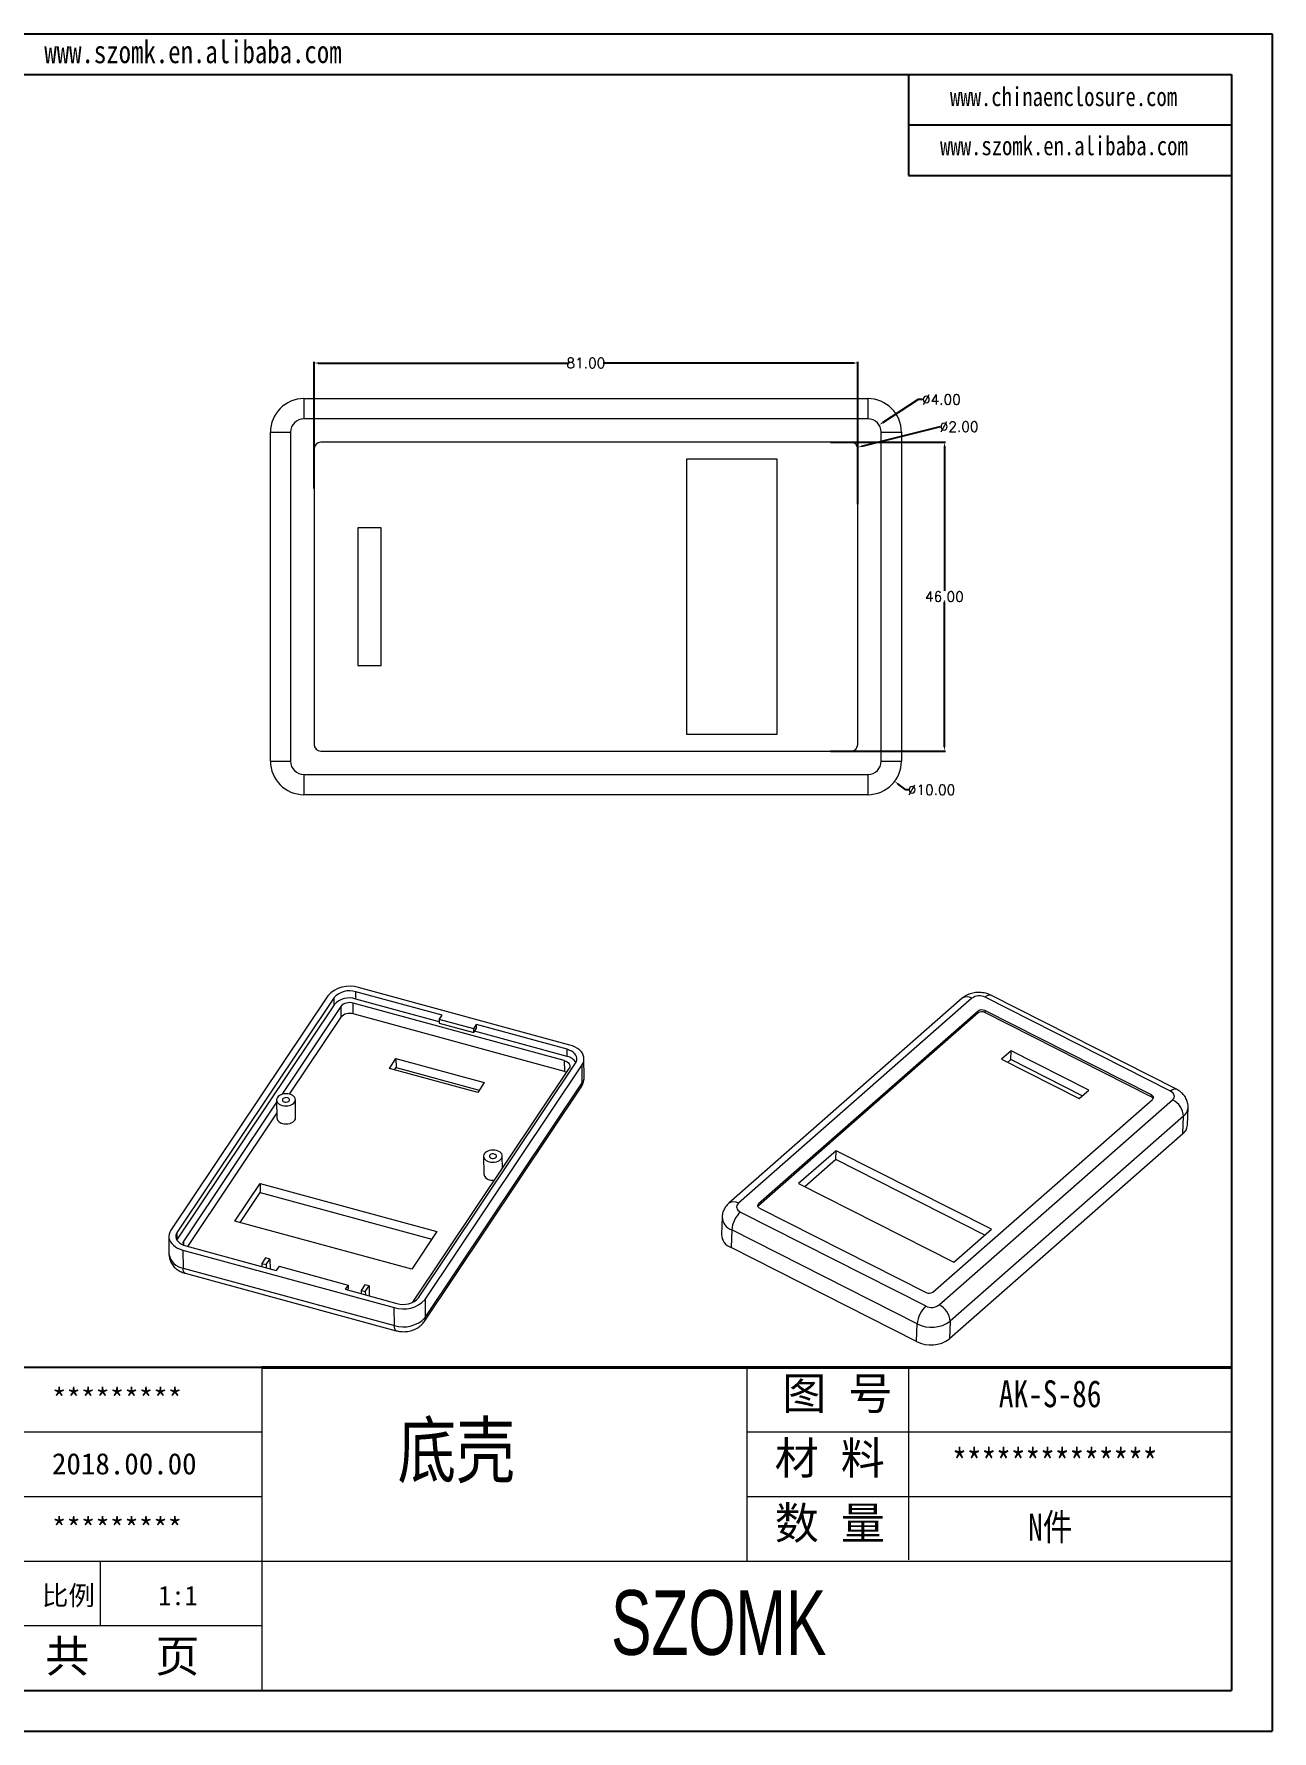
# Model space of a CAD drawing. Header units: inches. Extents: x 1582 to 2344, y 327 to 580.
# Drawn here: x 1755 to 1939.4, y 326.9 to 579.7 of the extents above; entities that cross this region are included whole.
import ezdxf

# ---------------------------------------------------------------- set-up
doc = ezdxf.new("R2010")
doc.units = ezdxf.units.IN
doc.header["$LTSCALE"] = 15
doc.layers.add('文字', color=81, linetype='Continuous')
doc.layers.add('粗实线', color=7, linetype='Continuous', lineweight=30)
doc.layers.add('细实线', color=3, linetype='Continuous', lineweight=9)
doc.styles.get("Standard").update_dxf_attribs({"font": 'txt', "bigfont": 'gbcbig.shx'})
doc.styles.add('宋体', font='', dxfattribs={"width": 0.8, "height": 3.5})
doc.styles.add('长仿宋', font='', dxfattribs={"width": 0.7, "height": 4})
doc.styles.get('宋体').set_extended_font_data('SimSun')
doc.styles.get('长仿宋').set_extended_font_data('SimSun')
doc.dimstyles.new('2', dxfattribs={"dimtxt": 1.5, "dimasz": 0.6, "dimexe": 0.18, "dimexo": 0.0625, "dimgap": 0.09, "dimtad": 0, "dimtih": 1, "dimtoh": 1, "dimzin": 0, "dimdsep": 46, "dimtxsty": 'Standard', "dimcen": 0, "dimadec": 0, "dimazin": 2, "dimtfac": 1, "dimtofl": 0, "dimtmove": 0, "dimatfit": 3, "dimfxl": 1, "dimtolj": 1, "dimtzin": 0, "dimarcsym": 0})

# ---------------------------------------------------------------- blocks, each defined once
blk = doc.blocks.new('*D347')
at = {"color": 0, "lineweight": -2}
for p, q in [((1796.71, 512.03), (1796.71, 530.89)), ((1797.31, 530.71), (1834.62, 530.71)), ((1877.11, 530.71), (1839.8, 530.71)), ((1877.71, 509.68), (1877.71, 530.89))]:
    blk.add_line(p, q, dxfattribs=at)
at = {"color": 0}
for points in [[(1797.31, 530.81), (1797.31, 530.61), (1796.71, 530.71)], [(1877.11, 530.81), (1877.11, 530.61), (1877.71, 530.71)]]:
    blk.add_solid(points, dxfattribs=at)
at = {"layer": 'Defpoints', "color": 0}
for p in [(1877.71, 530.71), (1796.71, 511.97), (1877.71, 509.62)]:
    blk.add_point(p, dxfattribs=at)
at = {"color": 0, "insert": (1837.21, 530.71), "char_height": 1.5, "attachment_point": 5}
blk.add_mtext('\\A1;81.00', dxfattribs=at)
blk = doc.blocks.new('*D348')
at = {"color": 0, "lineweight": -2}
for p, q in [((1873.64, 518.91), (1890.8, 518.91)), ((1890.62, 518.31), (1890.62, 496.75)), ((1890.62, 473.51), (1890.62, 495.07)), ((1873.64, 472.91), (1890.8, 472.91))]:
    blk.add_line(p, q, dxfattribs=at)
at = {"color": 0}
for points in [[(1890.52, 518.31), (1890.72, 518.31), (1890.62, 518.91)], [(1890.52, 473.51), (1890.72, 473.51), (1890.62, 472.91)]]:
    blk.add_solid(points, dxfattribs=at)
at = {"layer": 'Defpoints', "color": 0}
for p in [(1873.58, 518.91), (1873.58, 472.91), (1890.62, 472.91)]:
    blk.add_point(p, dxfattribs=at)
at = {"color": 0, "insert": (1890.62, 495.91), "char_height": 1.5, "attachment_point": 5}
blk.add_mtext('\\A1;46.00', dxfattribs=at)
blk = doc.blocks.new('*D349')
at = {"color": 0, "lineweight": -2}
for p, q in [((1884.88, 467.12), (1883.68, 468.03)), ((1885.48, 467.12), (1884.88, 467.12))]:
    blk.add_line(p, q, dxfattribs=at)
at = {"color": 0}
blk.add_solid([(1883.74, 468.11), (1883.62, 467.95), (1883.2, 468.39)], dxfattribs=at)
at = {"layer": 'Defpoints', "color": 0}
for p in [(1875.22, 474.42), (1883.2, 468.39)]:
    blk.add_point(p, dxfattribs=at)
at = {"color": 0, "insert": (1888.7, 467.12), "char_height": 1.5, "attachment_point": 5}
blk.add_mtext('\\A1;∅10.00', dxfattribs=at)
blk = doc.blocks.new('*D350')
at = {"color": 0, "lineweight": -2}
for p, q in [((1886.73, 525.27), (1881.39, 521.82)), ((1887.33, 525.27), (1886.73, 525.27))]:
    blk.add_line(p, q, dxfattribs=at)
at = {"color": 0}
blk.add_solid([(1881.34, 521.9), (1881.45, 521.73), (1880.89, 521.49)], dxfattribs=at)
at = {"layer": 'Defpoints', "color": 0}
for p in [(1880.89, 521.49), (1877.53, 519.32)]:
    blk.add_point(p, dxfattribs=at)
at = {"color": 0, "insert": (1890.17, 525.27), "char_height": 1.5, "attachment_point": 5}
blk.add_mtext('\\A1;∅4.00', dxfattribs=at)
blk = doc.blocks.new('*D351')
at = {"color": 0, "lineweight": -2}
blk.add_line((1889.97, 521.23), (1878.26, 518.29), dxfattribs=at)
at = {"color": 0}
blk.add_solid([(1878.24, 518.39), (1878.29, 518.2), (1877.68, 518.15)], dxfattribs=at)
at = {"layer": 'Defpoints', "color": 0}
for p in [(1875.74, 517.66), (1877.68, 518.15)]:
    blk.add_point(p, dxfattribs=at)
at = {"color": 0, "insert": (1892.81, 521.23), "char_height": 1.5, "attachment_point": 5}
blk.add_mtext('\\A1;∅2.00', dxfattribs=at)

msp = doc.modelspace()

# ---------------------------------------------------------------- linework, layer by layer
for p, q in [((1581.852, 579.737), (1939.425, 579.737)), ((1939.425, 579.737), (1939.425, 326.907)), ((1587.872, 573.717), (1933.406, 573.717)), ((1885.248, 573.717), (1885.248, 558.668)), ((1933.406, 573.717), (1933.406, 332.927)), ((1885.248, 566.192), (1933.406, 566.192)), ((1885.248, 558.668), (1933.406, 558.668)), ((1788.932, 381.085), (1716.695, 381.085)), ((1587.872, 332.927), (1933.406, 332.927)), ((1581.852, 326.907), (1939.425, 326.907))]:
    msp.add_line(p, q)
at = {"color": 7, "linetype": 'Continuous', "lineweight": 15}
for p, q in [((1795.211, 525.405), (1795.211, 522.405)), ((1795.211, 525.405), (1879.211, 525.405)), ((1879.211, 525.405), (1879.211, 522.405)), ((1879.211, 522.405), (1795.211, 522.405)), ((1790.211, 520.405), (1793.211, 520.405)), ((1790.211, 471.405), (1790.211, 520.405)), ((1793.211, 520.405), (1793.211, 471.405)), ((1876.711, 518.905), (1797.711, 518.905)), ((1881.211, 471.405), (1881.211, 520.405)), ((1881.211, 520.405), (1884.211, 520.405)), ((1884.211, 520.405), (1884.211, 471.405)), ((1796.711, 517.905), (1796.711, 473.905)), ((1852.211, 516.405), (1852.211, 475.405)), ((1865.711, 516.405), (1852.211, 516.405)), ((1865.711, 475.405), (1865.711, 516.405)), ((1877.711, 473.905), (1877.711, 517.905)), ((1806.711, 506.155), (1803.211, 506.155)), ((1803.211, 506.155), (1803.211, 485.655)), ((1806.711, 485.655), (1806.711, 506.155)), ((1803.211, 485.655), (1806.711, 485.655)), ((1852.211, 475.405), (1865.711, 475.405)), ((1797.711, 472.905), (1876.711, 472.905)), ((1790.211, 471.405), (1793.211, 471.405)), ((1881.211, 471.405), (1884.211, 471.405)), ((1795.211, 469.405), (1795.211, 466.405)), ((1795.211, 469.405), (1879.211, 469.405)), ((1879.211, 469.405), (1879.211, 466.405)), ((1879.211, 466.405), (1795.211, 466.405)), ((1834.816, 429.099), (1803.347, 437.657)), ((1798.744, 436.451), (1775.36, 401.513)), ((1799.707, 436.189), (1776.323, 401.251)), ((1799.721, 435.118), (1776.337, 400.181)), ((1799.721, 435.118), (1799.707, 436.189)), ((1833.995, 426.781), (1802.525, 435.339)), ((1802.546, 433.733), (1802.525, 435.339)), ((1815.774, 433.54), (1802.929, 437.033)), ((1802.943, 435.963), (1802.929, 437.033)), ((1815.361, 432.586), (1802.943, 435.963)), ((1893.264, 436.07), (1858.487, 405.529)), ((1894.71, 436.069), (1859.933, 405.528)), ((1924.306, 422.226), (1896.666, 436.225)), ((1925.194, 422.523), (1897.554, 436.522)), ((1800.684, 434.856), (1791.901, 421.733)), ((1800.705, 433.25), (1793.027, 421.781)), ((1800.684, 434.856), (1800.705, 433.25)), ((1834.015, 425.175), (1802.546, 433.733)), ((1815.356, 432.916), (1815.774, 433.54)), ((1820.494, 431.519), (1815.356, 432.916)), ((1815.356, 432.916), (1815.363, 432.381)), ((1815.363, 432.381), (1820.501, 430.984)), ((1895.639, 433.897), (1862.932, 405.174)), ((1895.649, 434.16), (1862.942, 405.437)), ((1895.639, 433.897), (1895.649, 434.16)), ((1896.627, 434.238), (1896.617, 433.975)), ((1921.437, 421.405), (1896.617, 433.975)), ((1921.447, 421.668), (1896.627, 434.238)), ((1820.494, 431.519), (1820.912, 432.143)), ((1820.501, 430.984), (1820.494, 431.519)), ((1820.501, 430.984), (1820.919, 431.608)), ((1834.412, 427.405), (1820.617, 431.157)), ((1834.399, 428.476), (1820.912, 432.143)), ((1820.919, 431.608), (1820.912, 432.143)), ((1834.412, 427.405), (1834.399, 428.476)), ((1900.554, 428.255), (1899.105, 426.983)), ((1900.504, 426.941), (1900.554, 428.255)), ((1912.118, 422.399), (1900.554, 428.255)), ((1807.939, 425.629), (1808.914, 427.085)), ((1821.105, 422.049), (1807.939, 425.629)), ((1808.711, 425.419), (1808.931, 425.747)), ((1808.914, 427.085), (1822.079, 423.505)), ((1808.914, 427.085), (1808.931, 425.747)), ((1808.931, 425.747), (1821.324, 422.377)), ((1811.423, 390.79), (1834.722, 425.6)), ((1812.288, 391.471), (1835.672, 426.409)), ((1813.251, 391.209), (1836.635, 426.147)), ((1833.995, 426.781), (1834.015, 425.175)), ((1836.669, 423.47), (1836.635, 426.147)), ((1836.958, 424.388), (1836.924, 427.064)), ((1899.105, 426.983), (1910.669, 421.126)), ((1900.504, 426.941), (1900.022, 426.518)), ((1911.15, 421.549), (1900.504, 426.941)), ((1813.103, 387.889), (1836.488, 422.826)), ((1813.285, 388.533), (1836.669, 423.47)), ((1822.079, 423.505), (1821.105, 422.049)), ((1910.669, 421.126), (1912.118, 422.399)), ((1791.137, 420.592), (1777.3, 399.919)), ((1791.133, 420.915), (1791.167, 418.239)), ((1793.967, 418.274), (1793.933, 420.951)), ((1888.89, 392.295), (1921.597, 421.019)), ((1889.829, 390.387), (1924.606, 420.928)), ((1921.437, 421.405), (1921.447, 421.668)), ((1926.814, 417.16), (1926.915, 419.788)), ((1791.157, 418.986), (1777.856, 399.114)), ((1926.238, 418.494), (1891.461, 387.953)), ((1926.137, 415.866), (1926.238, 418.494)), ((1926.137, 415.866), (1891.36, 385.325)), ((1821.96, 412.532), (1821.994, 409.856)), ((1824.783, 410.75), (1824.76, 412.568)), ((1874.486, 413.368), (1868.896, 408.459)), ((1874.435, 412.054), (1874.486, 413.368)), ((1897.613, 401.655), (1874.486, 413.368)), ((1874.435, 412.054), (1869.813, 407.995)), ((1896.646, 400.805), (1874.435, 412.054)), ((1784.932, 402.88), (1788.69, 408.495)), ((1785.704, 402.67), (1788.707, 407.157)), ((1788.69, 408.495), (1815.021, 401.335)), ((1788.69, 408.495), (1788.707, 407.157)), ((1788.707, 407.157), (1814.266, 400.206)), ((1868.896, 408.459), (1892.024, 396.746)), ((1862.942, 405.437), (1862.932, 405.174)), ((1863.092, 404.788), (1887.912, 392.218)), ((1811.263, 395.72), (1784.932, 402.88)), ((1857.503, 403.514), (1857.402, 400.887)), ((1860.233, 404.229), (1887.873, 390.231)), ((1775.071, 400.596), (1775.105, 397.92)), ((1776.337, 400.181), (1776.273, 400.076)), ((1776.337, 400.181), (1776.323, 401.251)), ((1815.021, 401.335), (1811.263, 395.72)), ((1858.93, 401.562), (1858.829, 398.934)), ((1886.57, 387.563), (1858.93, 401.562)), ((1892.024, 396.746), (1897.613, 401.655)), ((1777.179, 398.561), (1808.648, 390.003)), ((1777.179, 398.561), (1777.213, 395.884)), ((1777.596, 399.184), (1791.083, 395.517)), ((1789.492, 397.404), (1788.935, 396.572)), ((1790.134, 397.229), (1789.492, 397.404)), ((1789.578, 396.397), (1790.134, 397.229)), ((1790.134, 397.229), (1790.153, 395.77)), ((1886.469, 384.936), (1858.829, 398.934)), ((1777.213, 395.884), (1808.682, 387.327)), ((1777.497, 395.106), (1808.966, 386.548)), ((1788.935, 396.572), (1788.941, 396.099)), ((1788.935, 396.572), (1789.578, 396.397)), ((1789.578, 396.397), (1789.584, 395.925)), ((1791.501, 396.141), (1791.083, 395.517)), ((1791.501, 396.141), (1801.776, 393.347)), ((1801.776, 393.347), (1801.359, 392.723)), ((1801.359, 392.723), (1809.066, 390.627)), ((1801.783, 392.811), (1801.668, 392.639)), ((1801.776, 393.347), (1801.783, 392.811)), ((1804.263, 393.387), (1803.707, 392.555)), ((1803.707, 392.555), (1803.713, 392.083)), ((1803.707, 392.555), (1804.349, 392.38)), ((1804.906, 393.212), (1804.263, 393.387)), ((1804.349, 392.38), (1804.906, 393.212)), ((1804.349, 392.38), (1804.355, 391.908)), ((1804.906, 393.212), (1804.924, 391.753)), ((1808.682, 387.327), (1808.648, 390.003)), ((1813.251, 391.209), (1813.285, 388.533)), ((1886.469, 384.936), (1886.57, 387.563)), ((1891.461, 387.953), (1891.36, 385.325))]:
    msp.add_line(p, q, dxfattribs=at)
at = {"color": 8, "linetype": 'Continuous', "lineweight": 15}
msp.add_line((1777.308, 399.278), (1777.3, 399.919), dxfattribs=at)
at = {"color": 7, "linetype": 'Continuous', "lineweight": 15, "flags": 128}
for points in [[(1835.672, 426.409), (1835.797, 426.644), (1835.863, 426.888), (1835.869, 427.136), (1835.816, 427.381), (1835.703, 427.617), (1835.534, 427.838), (1835.313, 428.039), (1835.046, 428.215), (1834.738, 428.362), (1834.399, 428.476)], [(1836.635, 426.147), (1836.79, 426.425), (1836.886, 426.715), (1836.924, 427.009), (1836.901, 427.303), (1836.819, 427.593), (1836.679, 427.873), (1836.483, 428.138), (1836.235, 428.384), (1835.939, 428.607), (1835.6, 428.803), (1835.223, 428.968), (1834.816, 429.099)], [(1833.995, 426.781), (1834.234, 426.697), (1834.444, 426.584), (1834.614, 426.447), (1834.74, 426.29), (1834.815, 426.121), (1834.838, 425.945), (1834.806, 425.769), (1834.722, 425.6)], [(1834.015, 425.175), (1834.255, 425.091), (1834.351, 425.045)], [(1924.606, 420.928), (1924.746, 421.08), (1924.837, 421.249), (1924.876, 421.428), (1924.861, 421.609), (1924.793, 421.786), (1924.675, 421.952), (1924.51, 422.101), (1924.306, 422.226)], [(1793.09, 421.765), (1792.828, 421.817), (1792.556, 421.835), (1792.282, 421.819), (1792.018, 421.768), (1791.774, 421.685), (1791.559, 421.574), (1791.382, 421.438), (1791.248, 421.282), (1791.164, 421.113), (1791.133, 420.937), (1791.155, 420.761), (1791.231, 420.592), (1791.356, 420.435), (1791.527, 420.298), (1791.736, 420.185), (1791.976, 420.101), (1792.237, 420.049), (1792.51, 420.031), (1792.783, 420.047), (1793.047, 420.098), (1793.291, 420.18), (1793.506, 420.292), (1793.684, 420.428), (1793.817, 420.584), (1793.901, 420.753), (1793.933, 420.929), (1793.91, 421.105), (1793.835, 421.274), (1793.709, 421.431), (1793.539, 421.568), (1793.329, 421.681), (1793.09, 421.765)], [(1792.742, 421.245), (1792.574, 421.27), (1792.402, 421.26), (1792.244, 421.213), (1792.117, 421.136), (1792.036, 421.038), (1792.008, 420.928), (1792.037, 420.818), (1792.12, 420.721), (1792.248, 420.647), (1792.406, 420.604), (1792.578, 420.596), (1792.746, 420.625), (1792.89, 420.688), (1792.996, 420.777), (1793.051, 420.883), (1793.05, 420.994), (1792.993, 421.099), (1792.887, 421.185), (1792.742, 421.245)], [(1921.447, 421.668), (1921.549, 421.605), (1921.631, 421.531), (1921.69, 421.448), (1921.724, 421.359), (1921.732, 421.269), (1921.712, 421.179), (1921.667, 421.095), (1921.597, 421.019)], [(1792.01, 417.425), (1792.271, 417.373), (1792.544, 417.354), (1792.817, 417.371), (1793.081, 417.421), (1793.325, 417.504), (1793.54, 417.616), (1793.718, 417.752), (1793.851, 417.907), (1793.935, 418.076), (1793.966, 418.252), (1793.967, 418.274)], [(1823.916, 413.382), (1823.655, 413.434), (1823.383, 413.452), (1823.109, 413.436), (1822.845, 413.385), (1822.601, 413.303), (1822.386, 413.191), (1822.209, 413.055), (1822.075, 412.899), (1821.991, 412.73), (1821.96, 412.554), (1821.982, 412.378), (1822.058, 412.209), (1822.183, 412.052), (1822.354, 411.915), (1822.563, 411.802), (1822.803, 411.718), (1823.064, 411.666), (1823.337, 411.648), (1823.61, 411.664), (1823.874, 411.715), (1824.118, 411.797), (1824.333, 411.909), (1824.511, 412.045), (1824.644, 412.201), (1824.728, 412.37), (1824.759, 412.546), (1824.737, 412.722), (1824.662, 412.891), (1824.536, 413.048), (1824.366, 413.185), (1824.156, 413.298), (1823.916, 413.382)], [(1823.569, 412.862), (1823.401, 412.888), (1823.229, 412.877), (1823.071, 412.83), (1822.944, 412.754), (1822.862, 412.655), (1822.835, 412.545), (1822.864, 412.435), (1822.947, 412.338), (1823.074, 412.264), (1823.233, 412.221), (1823.405, 412.213), (1823.573, 412.242), (1823.717, 412.305), (1823.822, 412.394), (1823.878, 412.5), (1823.877, 412.611), (1823.82, 412.716), (1823.714, 412.802), (1823.569, 412.862)], [(1859.933, 405.528), (1859.793, 405.375), (1859.702, 405.206), (1859.663, 405.028), (1859.678, 404.846), (1859.746, 404.669), (1859.864, 404.503), (1860.029, 404.355), (1860.233, 404.229)], [(1863.092, 404.788), (1862.99, 404.85), (1862.908, 404.925), (1862.849, 405.008), (1862.815, 405.096), (1862.807, 405.187), (1862.827, 405.276), (1862.872, 405.361), (1862.942, 405.437)], [(1862.932, 405.174), (1862.862, 405.098), (1862.831, 405.046)], [(1775.36, 401.513), (1775.205, 401.235), (1775.109, 400.945), (1775.071, 400.651), (1775.094, 400.357), (1775.176, 400.067), (1775.316, 399.787), (1775.512, 399.522), (1775.76, 399.276), (1776.056, 399.053), (1776.395, 398.857), (1776.772, 398.692), (1777.179, 398.561)], [(1776.323, 401.251), (1776.198, 401.016), (1776.132, 400.772), (1776.126, 400.524), (1776.18, 400.279), (1776.292, 400.043), (1776.461, 399.822), (1776.682, 399.621), (1776.95, 399.445), (1777.257, 399.298), (1777.596, 399.184)]]:
    msp.add_lwpolyline(points, dxfattribs=at)
at = {"color": 8, "linetype": 'Continuous', "lineweight": 15, "flags": 128}
for points in [[(1777.497, 395.106), (1777.421, 395.144), (1777.335, 395.249), (1777.27, 395.41), (1777.229, 395.624), (1777.213, 395.884)], [(1808.966, 386.548), (1808.89, 386.586), (1808.804, 386.691), (1808.739, 386.853), (1808.698, 387.067), (1808.682, 387.327)]]:
    msp.add_lwpolyline(points, dxfattribs=at)
at = {"color": 7, "linetype": 'Continuous', "lineweight": 15}
for centre, radius, start, end in [((1795.211, 520.405), 5, 90, 180), ((1879.211, 520.405), 5, 0, 90), ((1795.211, 520.405), 2, 90, 180), ((1879.211, 520.405), 2, 0, 90), ((1797.711, 517.905), 1, 90, 180), ((1876.711, 517.905), 1, 0, 90), ((1797.711, 473.905), 1, 180, 270), ((1876.711, 473.905), 1, 270, 0), ((1795.211, 471.405), 5, 180, 270), ((1795.211, 471.405), 2, 180, 270), ((1879.211, 471.405), 2, 270, 0), ((1879.211, 471.405), 5, 270, 0), ((1801.98, 433.488), 4.388, 71.84834, 137.5232), ((1801.968, 434.131), 3.057, 71.67196, 137.69958), ((1801.982, 433.061), 3.057, 71.67196, 137.69958), ((1801.979, 433.671), 1.755, 71.84834, 137.5232), ((1895.815, 434.557), 1.873, 62.96054, 126.14652), ((1801.999, 432.065), 1.755, 71.84834, 137.5232), ((1896.192, 433.141), 0.936, 62.96054, 126.14652), ((1896.202, 433.404), 0.936, 62.96054, 126.14652), ((1833.998, 425.361), 2.086, 33.55327, 78.53251), ((1921.228, 420.931), 0.518, 24.61741, 66.17811), ((1923.31, 418.295), 2.934, 3.88526, 63.79286), ((1792.142, 418.405), 0.989, 189.65482, 262.34914), ((1924.981, 417.295), 1.838, 308.9666, 355.79374), ((1822.968, 410.022), 0.989, 189.65482, 262.34914), ((1823.378, 411.083), 2.112, 255.14648, 276.02771), ((1863.094, 401.181), 4.181, 133.17668, 174.76404), ((1777.799, 399.562), 0.614, 144.40397, 204.79775), ((1859.614, 401.006), 2.216, 183.09272, 249.24616), ((1888.337, 393.052), 0.936, 242.96054, 306.14652), ((1810.015, 394.172), 4.388, 251.84834, 317.5232), ((1810.027, 393.529), 3.057, 251.67196, 317.69958), ((1890.734, 387.182), 4.181, 133.17668, 174.76404), ((1888.724, 391.899), 1.873, 242.96054, 306.14652), ((1888.533, 387.754), 2.934, 3.88526, 63.79286), ((1810.049, 391.496), 4.388, 251.84834, 317.5232), ((1888.699, 391.734), 4.682, 242.96054, 306.14652), ((1888.598, 389.106), 4.682, 242.96054, 306.14652)]:
    msp.add_arc(centre, radius, start, end, dxfattribs=at)
at = {"color": 8, "linetype": 'Continuous', "lineweight": 15}
for centre, radius, start, end in [((1893.986, 434.993), 1.297, 56.06606, 123.83114), ((1897.347, 435.666), 0.88, 76.33744, 140.61887), ((1835.558, 423.436), 1.112, 326.74608, 1.77814), ((1835.368, 424.384), 1.59, 324.93749, 0.14205), ((1924.986, 421.668), 0.88, 76.30559, 140.62414), ((1925.082, 419.923), 1.838, 308.96688, 355.78614), ((1859.209, 404.452), 1.297, 56.06771, 123.81534), ((1859.715, 403.634), 2.216, 183.08571, 249.24677), ((1777.553, 398.346), 2.485, 189.88337, 262.1206), ((1812.174, 388.499), 1.112, 326.7183, 1.77868)]:
    msp.add_arc(centre, radius, start, end, dxfattribs=at)
at = {"color": 7, "linetype": 'Continuous', "lineweight": 15}
for points, knots in [([(1897.554, 436.522), (1897.469, 436.562), (1897.263, 436.661), (1896.917, 436.781), (1896.519, 436.879), (1896.108, 436.936), (1895.69, 436.952), (1895.269, 436.927), (1894.85, 436.859), (1894.439, 436.746), (1894.057, 436.593), (1893.71, 436.406), (1893.452, 436.23), (1893.311, 436.11), (1893.264, 436.07)], [0, 0, 0, 0, 0.0626483, 0.1510808, 0.2401181, 0.3298796, 0.4202865, 0.5114872, 0.6036437, 0.6969298, 0.7912457, 0.8757571, 0.9587813, 1, 1, 1, 1]), ([(1836.488, 422.826), (1836.551, 422.929), (1836.675, 423.129), (1836.815, 423.464), (1836.911, 423.815), (1836.958, 424.13), (1836.954, 424.321), (1836.952, 424.389)], [0, 0, 0, 0, 0.2188779, 0.426711, 0.6540706, 0.8768314, 1, 1, 1, 1]), ([(1926.909, 419.787), (1926.912, 419.85), (1926.923, 420.031), (1926.888, 420.331), (1926.809, 420.678), (1926.686, 421.009), (1926.523, 421.323), (1926.322, 421.616), (1926.085, 421.886), (1925.813, 422.132), (1925.516, 422.348), (1925.3, 422.465), (1925.194, 422.523)], [0, 0, 0, 0, 0.0548897, 0.1598608, 0.2637051, 0.3669692, 0.4702315, 0.5741014, 0.6792018, 0.7861182, 0.895305, 1, 1, 1, 1]), ([(1858.487, 405.529), (1858.406, 405.454), (1858.239, 405.298), (1858.022, 405.028), (1857.835, 404.732), (1857.682, 404.408), (1857.573, 404.06), (1857.513, 403.756), (1857.51, 403.574), (1857.509, 403.515)], [0, 0, 0, 0, 0.143581, 0.2975654, 0.449318, 0.5994147, 0.7630877, 0.9236327, 1, 1, 1, 1]), ([(1775.111, 397.918), (1775.11, 397.866), (1775.108, 397.694), (1775.155, 397.407), (1775.247, 397.066), (1775.384, 396.742), (1775.559, 396.439), (1775.771, 396.157), (1776.018, 395.9), (1776.298, 395.669), (1776.609, 395.465), (1776.95, 395.292), (1777.251, 395.176), (1777.437, 395.123), (1777.497, 395.106)], [0, 0, 0, 0, 0.03990375, 0.13000941, 0.21905758, 0.30752623, 0.39592987, 0.48481629, 0.57475583, 0.66630078, 0.75990055, 0.85577592, 0.95380824, 1, 1, 1, 1]), ([(1808.966, 386.548), (1809.054, 386.526), (1809.275, 386.471), (1809.639, 386.418), (1810.055, 386.397), (1810.474, 386.417), (1810.892, 386.479), (1811.304, 386.584), (1811.704, 386.734), (1812.07, 386.921), (1812.396, 387.137), (1812.677, 387.375), (1812.915, 387.625), (1813.044, 387.806), (1813.103, 387.889)], [0, 0, 0, 0, 0.058492, 0.1465708, 0.234919, 0.3239262, 0.4138026, 0.5047794, 0.5970211, 0.6902595, 0.7726877, 0.8534485, 0.9325381, 1, 1, 1, 1])]:
    msp.add_open_spline(points, degree=3, knots=knots, dxfattribs=at)
at = {"layer": '粗实线', "color": 7, "lineweight": 40}
msp.add_line((1933.406, 381.085), (1788.932, 381.085), dxfattribs=at)
at = {"layer": '细实线', "color": 7}
for p, q in [((1788.932, 381.085), (1788.932, 332.927)), ((1861.169, 381.085), (1861.169, 352.19)), ((1885.248, 381.085), (1885.248, 352.393)), ((1788.932, 371.454), (1716.695, 371.454)), ((1933.406, 371.454), (1861.169, 371.454)), ((1788.932, 361.822), (1716.695, 361.822)), ((1933.406, 361.822), (1861.169, 361.822)), ((1933.406, 352.19), (1716.695, 352.19)), ((1764.853, 352.19), (1764.853, 342.559)), ((1788.932, 342.559), (1716.695, 342.559))]:
    msp.add_line(p, q, dxfattribs=at)

# ---------------------------------------------------------------- texts
at = {"char_height": 3.16751, "width": 1800.25596, "attachment_point": 1}
for s, insert in [('{\\fSimHei|b0|i0|c134|p49;*********}', (1757.669, 377.944)), ('{\\fSimHei|b0|i0|c134|p49;2018.00.00}', (1757.669, 368.313)), ('{\\fSimHei|b0|i0|c134|p49;*********}', (1757.669, 358.681))]:
    msp.add_mtext(s, dxfattribs=dict(at, insert=insert))
at = {"layer": '文字', "color": 0, "attachment_point": 1, "style": '宋体'}
for s, insert, char_height, width in [('www.szomk.en.alibaba.com', (1756.534, 578.773), 3.39032, 59.56466), ('www.chinaenclosure.com', (1891.452, 571.811), 2.82527, 49.63722), ('www.szomk.en.alibaba.com', (1889.975, 564.495), 2.82527, 49.63722), ('{\\H1.111x;AK-S-86}', (1898.724, 379.163), 3.61185, 41.757), ('底壳', (1809.146, 372.77), 8.0263, 102.61368), ('{\\H1.111x;**************}', (1891.776, 368.938), 3.61185, 41.757), ('{\\H1.111x;N件}', (1903.093, 359.306), 3.61185, 41.757)]:
    msp.add_mtext(s, dxfattribs=dict(at, insert=insert, char_height=char_height, width=width))
at = {"layer": '粗实线', "insert": (1840.962, 347.894), "char_height": 9.63159, "width": 108.00875, "attachment_point": 1, "style": '长仿宋'}
msp.add_mtext('{\\fSTXinwei|b0|i0|c134|p2;SZOMK}', dxfattribs=at)
at = {"layer": '细实线', "color": 7, "attachment_point": 1}
for s, insert, char_height, width in [('{\\fSimSun|b0|i0|c134|p54;图 号}', (1866.464, 379.623), 4.81579, 24.07897), ('{\\fSimSun|b0|i0|c134|p54;材 料   }', (1865.322, 369.991), 4.81579, 24.07897), ('{\\fSimSun|b0|i0|c134|p54;数 量}', (1865.346, 360.312), 4.81579, 21.75837), ('{\\fSimSun|b0|i0|c134|p54;比例}', (1756.184, 348.543), 2.88948, 12.68391), ('{\\fSimSun|b0|i0|c134|p54;1:1}', (1773.491, 348.543), 2.88948, 12.68391), ('{\\fSimSun|b0|i0|c134|p54; 共   页}', (1753.403, 340.494), 4.81579, 36.11846)]:
    msp.add_mtext(s, dxfattribs=dict(at, insert=insert, char_height=char_height, width=width))

# ---------------------------------------------------------------- dimensions: what is measured, and where the dimension line sits
dim = msp.add_linear_dim(base=(1877.711, 530.711), p1=(1796.711, 511.97), p2=(1877.711, 509.619), dimstyle='2')
dim.commit()
dim.dimension.update_dxf_attribs({"geometry": '*D347', "text_midpoint": (1837.211, 530.711)})
for p1, p2, picture, middle in [((1877.532, 519.318), (1880.89, 521.492), '*D350', (1890.173, 525.274)), ((1875.741, 517.662), (1877.681, 518.149), '*D351', (1889.972, 521.232)), ((1875.223, 474.421), (1883.199, 468.39), '*D349', (1888.698, 467.117))]:
    dim = msp.add_diameter_dim_2p(p1=p1, p2=p2, dimstyle='2')
    dim.commit()
    dim.dimension.update_dxf_attribs({"geometry": picture, "text_midpoint": middle, "dimtype": 163})
dim = msp.add_linear_dim(base=(1890.624, 472.905), p1=(1873.576, 518.905), p2=(1873.576, 472.905), angle=90, dimstyle='2')
dim.commit()
dim.dimension.update_dxf_attribs({"geometry": '*D348', "text_midpoint": (1890.624, 495.905)})

doc.saveas('drawing.dxf')
